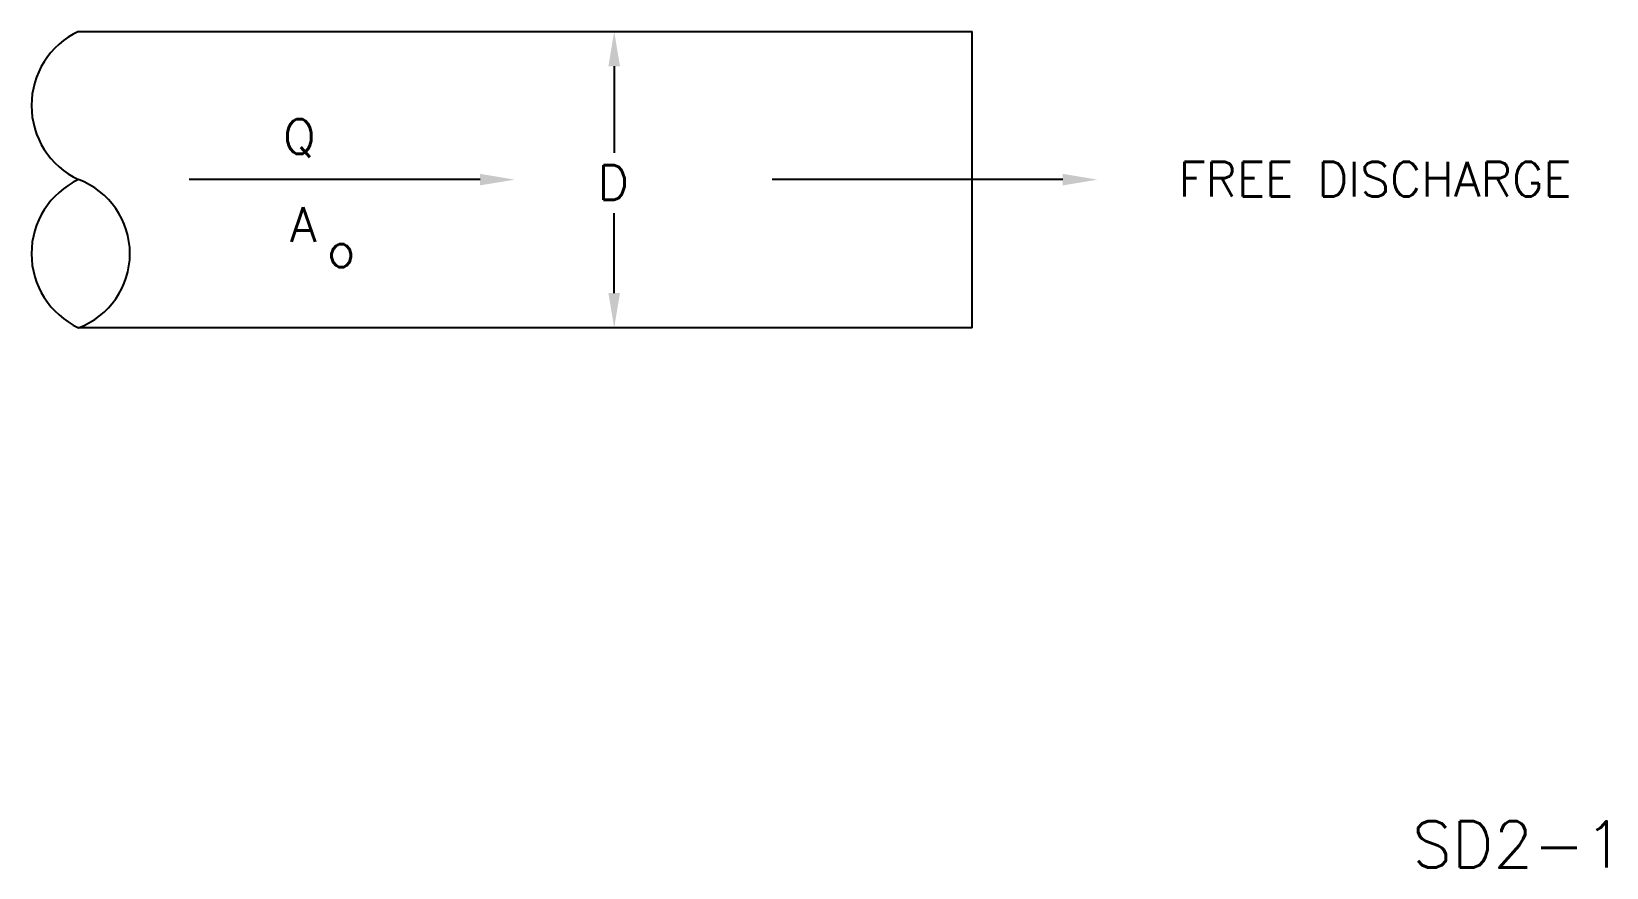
# Model space of a CAD drawing. Extents: x 2.62 to 10.11, y 2.05 to 6.03.
import ezdxf
from ezdxf.enums import TextEntityAlignment as Align

# ---------------------------------------------------------------- set-up
doc = ezdxf.new("R2010")
doc.units = 0
doc.header["$LTSCALE"] = 0.5
doc.header["$MEASUREMENT"] = 0
doc.layers.get('0').update_dxf_attribs({"linetype": 'CONTINUOUS'})
doc.layers.add('NUMBER', color=7, linetype='CONTINUOUS')
doc.styles.add('ROMANS', font='romans')

msp = doc.modelspace()

# ---------------------------------------------------------------- linework, layer by layer
for p, q in [((2.8424, 6.0295), (7.0905, 6.0295)), ((7.0905, 4.6206), (7.0905, 6.0295)), ((5.389, 5.8645), (5.389, 5.4531)), ((4.7515, 5.325), (3.3693, 5.325)), ((7.5214, 5.325), (6.1393, 5.325)), ((5.389, 4.7856), (5.389, 5.1649)), ((7.0905, 4.6206), (2.8424, 4.6206))]:
    msp.add_line(p, q)
for centre, radius, start, end in [((3.0088, 5.6773), 0.3896, 115.29219, 244.70781), ((3.0088, 4.9728), 0.3896, 115.29219, 244.70781), ((2.7114, 4.9728), 0.3758, 290.39856, 69.60144)]:
    msp.add_arc(centre, radius, start, end)
for points in [[(5.3615, 5.8645), (5.4165, 5.8645), (5.389, 6.0295)], [(4.7515, 5.3525), (4.7515, 5.2975), (4.9165, 5.325)], [(7.5214, 5.3525), (7.5214, 5.2975), (7.6864, 5.325)], [(5.4165, 4.7856), (5.3615, 4.7856), (5.389, 4.6206)]]:
    msp.add_solid(points)

# ---------------------------------------------------------------- texts
at = {"style": 'ROMANS'}
for s, p in [('Q', (3.8148, 5.4472)), ('D', (5.3103, 5.229)), ('A', (3.8476, 5.0286)), ('o', (4.0246, 4.9086))]:
    msp.add_text(s, height=0.165, dxfattribs=at).set_placement(p)
msp.add_text('FREE DISCHARGE', height=0.165, dxfattribs=at).set_placement((8.0723, 5.3273), align=Align.MIDDLE_LEFT)
at = {"layer": 'NUMBER', "style": 'ROMANS'}
msp.add_text('SD2-1', height=0.22, dxfattribs=at).set_placement((9.1817, 2.0535))

doc.saveas('drawing.dxf')
